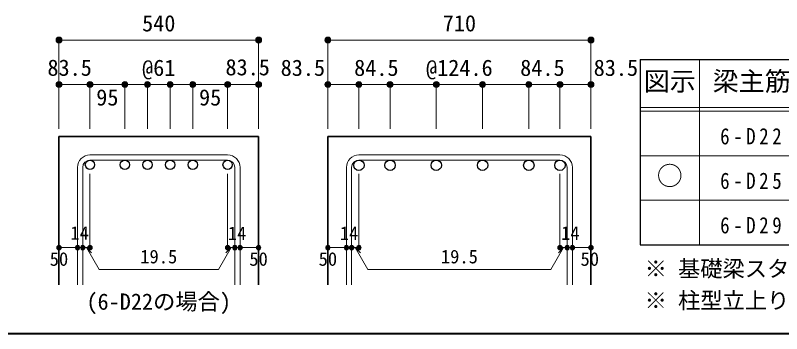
# Model space of a CAD drawing. Units: millimetres at full size, sheet at 1:20; details may follow other scales. Extents: x -3982 to 3969, y -2797 to 2801.
# Drawn here: x -719 to 1347, y -2797 to -1938 of the extents above; entities that cross this region are included whole.
import ezdxf
from ezdxf.enums import TextEntityAlignment as Align

# ---------------------------------------------------------------- set-up
doc = ezdxf.new("R2010")
doc.units = ezdxf.units.MM
doc.header["$LTSCALE"] = 20
doc.header["$PDMODE"] = 32
doc.header["$PDSIZE"] = 12
for name, color, linetype, lineweight in [('6-1_躯体線', 2, 'Continuous', 35), ('6-5_梁主筋', 7, 'Continuous', 18), ('6-6_S.T.P.', 7, 'Continuous', 18), ('6-7_文字', 7, 'Continuous', 18), ('6-D_寸法', 4, 'Continuous', 9), ('6-E_枠', 7, 'Continuous', 18), ('F-0_枠', 6, 'Continuous', 40)]:
    doc.layers.add(name, color=color, linetype=linetype, lineweight=lineweight)
doc.styles.add('ＭＳ ゴシック', font='')
doc.styles.get('ＭＳ ゴシック').set_extended_font_data('MS Gothic')

msp = doc.modelspace()

# ---------------------------------------------------------------- linework, layer by layer
at = {"layer": '6-1_躯体線'}
for p, q in [((-600.97, -2264.67), (-600.97, -2664.67)), ((-600.97, -2264.67), (-62.97, -2264.67)), ((-62.97, -2264.67), (-62.97, -2664.67)), ((123.79, -2264.67), (123.79, -2664.67)), ((123.79, -2264.67), (832.79, -2264.67)), ((832.79, -2264.67), (832.79, -2664.67))]:
    msp.add_line(p, q, dxfattribs=at)
at = {"layer": '6-5_梁主筋', "color": 3, "lineweight": 25}
for centre, radius in [((-517.47, -2341.17), 12.5), ((-423.47, -2341.17), 12.5), ((-362.47, -2341.17), 12.5), ((-301.47, -2341.17), 12.5), ((-240.47, -2341.17), 12.5), ((-146.47, -2341.17), 12.5), ((207.29, -2342.67), 14), ((291.29, -2342.67), 14), ((415.96, -2342.67), 14), ((540.62, -2342.67), 14), ((665.29, -2342.67), 14), ((749.29, -2342.67), 14)]:
    msp.add_circle(centre, radius, dxfattribs=at)
at = {"layer": '6-6_S.T.P.'}
for p, q in [((-146.47, -2314.67), (-517.47, -2314.67)), ((-146.47, -2328.67), (-517.47, -2328.67)), ((749.29, -2314.67), (207.29, -2314.67)), ((749.29, -2328.67), (207.29, -2328.67)), ((-550.97, -2348.17), (-550.97, -2664.67)), ((-536.97, -2348.17), (-536.97, -2664.67)), ((-126.97, -2348.17), (-126.97, -2664.67)), ((-112.97, -2348.17), (-112.97, -2664.67)), ((173.79, -2348.17), (173.79, -2664.67)), ((187.79, -2348.17), (187.79, -2664.67)), ((768.79, -2348.17), (768.79, -2664.67)), ((782.79, -2348.17), (782.79, -2664.67))]:
    msp.add_line(p, q, dxfattribs=at)
for centre, radius, start, end in [((-517.47, -2348.17), 33.5, 90, 180), ((-517.47, -2348.17), 19.5, 90, 180), ((-146.47, -2348.17), 33.5, 0, 90), ((-146.47, -2348.17), 19.5, 0, 90), ((207.29, -2348.17), 33.5, 90, 180), ((207.29, -2348.17), 19.5, 90, 180), ((749.29, -2348.17), 33.5, 0, 90), ((749.29, -2348.17), 19.5, 0, 90)]:
    msp.add_arc(centre, radius, start, end, dxfattribs=at)
at = {"layer": '6-D_寸法'}
for p, q in [((-600.97, -2004.67), (-600.97, -2124.67)), ((-600.97, -2004.67), (-62.97, -2004.67)), ((-62.97, -2004.67), (-62.97, -2124.67)), ((123.79, -2004.67), (123.79, -2124.67)), ((123.79, -2004.67), (832.79, -2004.67)), ((832.79, -2004.67), (832.79, -2124.67)), ((-600.97, -2124.67), (-600.97, -2244.67)), ((-600.97, -2124.67), (-517.47, -2124.67)), ((-517.47, -2124.67), (-517.47, -2244.67)), ((-517.47, -2124.67), (-423.47, -2124.67)), ((-423.47, -2124.67), (-423.47, -2244.67)), ((-423.47, -2124.67), (-362.47, -2124.67)), ((-362.47, -2124.67), (-362.47, -2244.67)), ((-362.47, -2124.67), (-301.47, -2124.67)), ((-301.47, -2124.67), (-301.47, -2244.67)), ((-301.47, -2124.67), (-240.47, -2124.67)), ((-240.47, -2124.67), (-240.47, -2244.67)), ((-240.47, -2124.67), (-146.47, -2124.67)), ((-146.47, -2124.67), (-146.47, -2244.67)), ((-146.47, -2124.67), (-62.97, -2124.67)), ((-62.97, -2124.67), (-62.97, -2244.67)), ((123.79, -2124.67), (123.79, -2244.67)), ((123.79, -2124.67), (207.29, -2124.67)), ((207.29, -2124.67), (207.29, -2244.67)), ((207.29, -2124.67), (291.29, -2124.67)), ((291.29, -2124.67), (291.29, -2244.67)), ((415.96, -2124.67), (415.96, -2244.67)), ((540.62, -2124.67), (540.62, -2244.67)), ((540.62, -2124.67), (665.29, -2124.67)), ((665.29, -2124.67), (665.29, -2244.67)), ((665.29, -2124.67), (749.29, -2124.67)), ((749.29, -2124.67), (749.29, -2244.67)), ((749.29, -2124.67), (832.79, -2124.67)), ((832.79, -2124.67), (832.79, -2244.67)), ((-517.47, -2564.67), (-517.47, -2365.34)), ((-146.47, -2564.67), (-146.47, -2365.34)), ((207.29, -2564.67), (207.29, -2365.34)), ((749.29, -2564.67), (749.29, -2365.34)), ((-600.97, -2564.67), (-550.97, -2564.67)), ((-550.97, -2564.67), (-517.47, -2564.67)), ((-527.22, -2564.67), (-513.08, -2578.81)), ((-527.22, -2564.67), (-493, -2623.95)), ((-136.72, -2564.67), (-170.94, -2623.95)), ((-136.72, -2564.67), (-150.86, -2578.81)), ((-146.47, -2564.67), (-62.97, -2564.67)), ((-126.97, -2564.67), (-112.97, -2564.67)), ((123.79, -2564.67), (173.79, -2564.67)), ((173.79, -2564.67), (207.29, -2564.67)), ((197.54, -2564.67), (211.68, -2578.81)), ((197.54, -2564.67), (231.76, -2623.95)), ((759.04, -2564.67), (724.82, -2623.95)), ((759.04, -2564.67), (744.9, -2578.81)), ((749.29, -2564.67), (832.79, -2564.67)), ((768.79, -2564.67), (782.79, -2564.67)), ((-493, -2623.95), (-170.94, -2623.95)), ((231.76, -2623.95), (724.82, -2623.95))]:
    msp.add_line(p, q, dxfattribs=at)
msp.add_lwpolyline([(291.29, -2124.67), (415.96, -2124.67), (540.62, -2124.67)], dxfattribs=at)
for centre, radius in [((-600.97, -2004.67), 8), ((-600.97, -2004.67), 7.2), ((-600.97, -2004.67), 6.4), ((-600.97, -2004.67), 5.6), ((-600.97, -2004.67), 4.8), ((-600.97, -2004.67), 4), ((-600.97, -2004.67), 3.2), ((-600.97, -2004.67), 2.4), ((-600.97, -2004.67), 1.6), ((-62.97, -2004.67), 8), ((-62.97, -2004.67), 7.2), ((-62.97, -2004.67), 6.4), ((-62.97, -2004.67), 5.6), ((-62.97, -2004.67), 4.8), ((-62.97, -2004.67), 4), ((-62.97, -2004.67), 3.2), ((-62.97, -2004.67), 2.4), ((-62.97, -2004.67), 1.6), ((123.79, -2004.67), 8), ((123.79, -2004.67), 7.2), ((123.79, -2004.67), 6.4), ((123.79, -2004.67), 5.6), ((123.79, -2004.67), 4.8), ((123.79, -2004.67), 4), ((123.79, -2004.67), 3.2), ((123.79, -2004.67), 2.4), ((123.79, -2004.67), 1.6), ((832.79, -2004.67), 8), ((832.79, -2004.67), 7.2), ((832.79, -2004.67), 6.4), ((832.79, -2004.67), 5.6), ((832.79, -2004.67), 4.8), ((832.79, -2004.67), 4), ((832.79, -2004.67), 3.2), ((832.79, -2004.67), 2.4), ((832.79, -2004.67), 1.6), ((-600.97, -2004.67), 0.8), ((-62.97, -2004.67), 0.8), ((123.79, -2004.67), 0.8), ((832.79, -2004.67), 0.8), ((-600.97, -2124.67), 8), ((-600.97, -2124.67), 7.2), ((-600.97, -2124.67), 6.4), ((-600.97, -2124.67), 5.6), ((-600.97, -2124.67), 4.8), ((-600.97, -2124.67), 4), ((-600.97, -2124.67), 3.2), ((-600.97, -2124.67), 2.4), ((-600.97, -2124.67), 1.6), ((-600.97, -2124.67), 0.8), ((-517.47, -2124.67), 8), ((-517.47, -2124.67), 7.2), ((-517.47, -2124.67), 6.4), ((-517.47, -2124.67), 5.6), ((-517.47, -2124.67), 4.8), ((-517.47, -2124.67), 4), ((-517.47, -2124.67), 3.2), ((-517.47, -2124.67), 2.4), ((-517.47, -2124.67), 1.6), ((-517.47, -2124.67), 0.8), ((-423.47, -2124.67), 8), ((-423.47, -2124.67), 7.2), ((-423.47, -2124.67), 6.4), ((-423.47, -2124.67), 5.6), ((-423.47, -2124.67), 4.8), ((-423.47, -2124.67), 4), ((-423.47, -2124.67), 3.2), ((-423.47, -2124.67), 2.4), ((-423.47, -2124.67), 1.6), ((-423.47, -2124.67), 0.8), ((-362.47, -2124.67), 8), ((-362.47, -2124.67), 7.2), ((-362.47, -2124.67), 6.4), ((-362.47, -2124.67), 5.6), ((-362.47, -2124.67), 4.8), ((-362.47, -2124.67), 4), ((-362.47, -2124.67), 3.2), ((-362.47, -2124.67), 2.4), ((-362.47, -2124.67), 1.6), ((-362.47, -2124.67), 0.8), ((-301.47, -2124.67), 8), ((-301.47, -2124.67), 7.2), ((-301.47, -2124.67), 6.4), ((-301.47, -2124.67), 5.6), ((-301.47, -2124.67), 4.8), ((-301.47, -2124.67), 4), ((-301.47, -2124.67), 3.2), ((-301.47, -2124.67), 2.4), ((-301.47, -2124.67), 1.6), ((-301.47, -2124.67), 0.8), ((-240.47, -2124.67), 8), ((-240.47, -2124.67), 7.2), ((-240.47, -2124.67), 6.4), ((-240.47, -2124.67), 5.6), ((-240.47, -2124.67), 4.8), ((-240.47, -2124.67), 4), ((-240.47, -2124.67), 3.2), ((-240.47, -2124.67), 2.4), ((-240.47, -2124.67), 1.6), ((-240.47, -2124.67), 0.8), ((-146.47, -2124.67), 8), ((-146.47, -2124.67), 7.2), ((-146.47, -2124.67), 6.4), ((-146.47, -2124.67), 5.6), ((-146.47, -2124.67), 4.8), ((-146.47, -2124.67), 4), ((-146.47, -2124.67), 3.2), ((-146.47, -2124.67), 2.4), ((-146.47, -2124.67), 1.6), ((-146.47, -2124.67), 0.8), ((-62.97, -2124.67), 8), ((-62.97, -2124.67), 7.2), ((-62.97, -2124.67), 6.4), ((-62.97, -2124.67), 5.6), ((-62.97, -2124.67), 4.8), ((-62.97, -2124.67), 4), ((-62.97, -2124.67), 3.2), ((-62.97, -2124.67), 2.4), ((-62.97, -2124.67), 1.6), ((-62.97, -2124.67), 0.8), ((123.79, -2124.67), 8), ((123.79, -2124.67), 7.2), ((123.79, -2124.67), 6.4), ((123.79, -2124.67), 5.6), ((123.79, -2124.67), 4.8), ((123.79, -2124.67), 4), ((123.79, -2124.67), 3.2), ((123.79, -2124.67), 2.4), ((123.79, -2124.67), 1.6), ((123.79, -2124.67), 0.8), ((207.29, -2124.67), 8), ((207.29, -2124.67), 7.2), ((207.29, -2124.67), 6.4), ((207.29, -2124.67), 5.6), ((207.29, -2124.67), 4.8), ((207.29, -2124.67), 4), ((207.29, -2124.67), 3.2), ((207.29, -2124.67), 2.4), ((207.29, -2124.67), 1.6), ((207.29, -2124.67), 0.8), ((291.29, -2124.67), 8), ((291.29, -2124.67), 7.2), ((291.29, -2124.67), 6.4), ((291.29, -2124.67), 5.6), ((291.29, -2124.67), 4.8), ((291.29, -2124.67), 4), ((291.29, -2124.67), 3.2), ((291.29, -2124.67), 2.4), ((291.29, -2124.67), 1.6), ((291.29, -2124.67), 0.8), ((415.96, -2124.67), 8), ((415.96, -2124.67), 7.2), ((415.96, -2124.67), 6.4), ((415.96, -2124.67), 5.6), ((415.96, -2124.67), 4.8), ((415.96, -2124.67), 4), ((415.96, -2124.67), 3.2), ((415.96, -2124.67), 2.4), ((415.96, -2124.67), 1.6), ((415.96, -2124.67), 0.8), ((540.62, -2124.67), 8), ((540.62, -2124.67), 7.2), ((540.62, -2124.67), 6.4), ((540.62, -2124.67), 5.6), ((540.62, -2124.67), 4.8), ((540.62, -2124.67), 4), ((540.62, -2124.67), 3.2), ((540.62, -2124.67), 2.4), ((540.62, -2124.67), 1.6), ((540.62, -2124.67), 0.8), ((665.29, -2124.67), 8), ((665.29, -2124.67), 7.2), ((665.29, -2124.67), 6.4), ((665.29, -2124.67), 5.6), ((665.29, -2124.67), 4.8), ((665.29, -2124.67), 4), ((665.29, -2124.67), 3.2), ((665.29, -2124.67), 2.4), ((665.29, -2124.67), 1.6), ((665.29, -2124.67), 0.8), ((749.29, -2124.67), 8), ((749.29, -2124.67), 7.2), ((749.29, -2124.67), 6.4), ((749.29, -2124.67), 5.6), ((749.29, -2124.67), 4.8), ((749.29, -2124.67), 4), ((749.29, -2124.67), 3.2), ((749.29, -2124.67), 2.4), ((749.29, -2124.67), 1.6), ((749.29, -2124.67), 0.8), ((832.79, -2124.67), 8), ((832.79, -2124.67), 7.2), ((832.79, -2124.67), 6.4), ((832.79, -2124.67), 5.6), ((832.79, -2124.67), 4.8), ((832.79, -2124.67), 4), ((832.79, -2124.67), 3.2), ((832.79, -2124.67), 2.4), ((832.79, -2124.67), 1.6), ((832.79, -2124.67), 0.8), ((-600.97, -2564.67), 4), ((-600.97, -2564.67), 3.6), ((-550.97, -2564.67), 4), ((-550.97, -2564.67), 3.6), ((-536.97, -2564.67), 4), ((-536.97, -2564.67), 3.6), ((-517.47, -2564.67), 4), ((-517.47, -2564.67), 3.6), ((-146.47, -2564.67), 4), ((-146.47, -2564.67), 3.6), ((-126.97, -2564.67), 4), ((-126.97, -2564.67), 3.6), ((-112.97, -2564.67), 4), ((-112.97, -2564.67), 3.6), ((-62.97, -2564.67), 4), ((-62.97, -2564.67), 3.6), ((123.79, -2564.67), 4), ((123.79, -2564.67), 3.6), ((173.79, -2564.67), 4), ((173.79, -2564.67), 3.6), ((187.79, -2564.67), 4), ((187.79, -2564.67), 3.6), ((207.29, -2564.67), 4), ((207.29, -2564.67), 3.6), ((749.29, -2564.67), 4), ((749.29, -2564.67), 3.6), ((768.79, -2564.67), 4), ((768.79, -2564.67), 3.6), ((782.79, -2564.67), 4), ((782.79, -2564.67), 3.6), ((832.79, -2564.67), 4), ((832.79, -2564.67), 3.6), ((-600.97, -2564.67), 3.2), ((-600.97, -2564.67), 2.8), ((-600.97, -2564.67), 2.4), ((-600.97, -2564.67), 2), ((-600.97, -2564.67), 1.6), ((-600.97, -2564.67), 1.2), ((-600.97, -2564.67), 0.8), ((-600.97, -2564.67), 0.4), ((-550.97, -2564.67), 3.2), ((-550.97, -2564.67), 2.8), ((-550.97, -2564.67), 2.4), ((-550.97, -2564.67), 2), ((-550.97, -2564.67), 1.6), ((-550.97, -2564.67), 1.2), ((-550.97, -2564.67), 0.8), ((-550.97, -2564.67), 0.4), ((-536.97, -2564.67), 3.2), ((-536.97, -2564.67), 2.8), ((-536.97, -2564.67), 2.4), ((-536.97, -2564.67), 2), ((-536.97, -2564.67), 1.6), ((-536.97, -2564.67), 1.2), ((-536.97, -2564.67), 0.8), ((-536.97, -2564.67), 0.4), ((-517.47, -2564.67), 3.2), ((-517.47, -2564.67), 2.8), ((-517.47, -2564.67), 2.4), ((-517.47, -2564.67), 2), ((-517.47, -2564.67), 1.6), ((-517.47, -2564.67), 1.2), ((-517.47, -2564.67), 0.8), ((-517.47, -2564.67), 0.4), ((-146.47, -2564.67), 3.2), ((-146.47, -2564.67), 2.8), ((-146.47, -2564.67), 2.4), ((-146.47, -2564.67), 2), ((-146.47, -2564.67), 1.6), ((-146.47, -2564.67), 1.2), ((-146.47, -2564.67), 0.8), ((-146.47, -2564.67), 0.4), ((-126.97, -2564.67), 3.2), ((-126.97, -2564.67), 2.8), ((-126.97, -2564.67), 2.4), ((-126.97, -2564.67), 2), ((-126.97, -2564.67), 1.6), ((-126.97, -2564.67), 1.2), ((-126.97, -2564.67), 0.8), ((-126.97, -2564.67), 0.4), ((-112.97, -2564.67), 3.2), ((-112.97, -2564.67), 2.8), ((-112.97, -2564.67), 2.4), ((-112.97, -2564.67), 2), ((-112.97, -2564.67), 1.6), ((-112.97, -2564.67), 1.2), ((-112.97, -2564.67), 0.8), ((-112.97, -2564.67), 0.4), ((-62.97, -2564.67), 3.2), ((-62.97, -2564.67), 2.8), ((-62.97, -2564.67), 2.4), ((-62.97, -2564.67), 2), ((-62.97, -2564.67), 1.6), ((-62.97, -2564.67), 1.2), ((-62.97, -2564.67), 0.8), ((-62.97, -2564.67), 0.4), ((123.79, -2564.67), 3.2), ((123.79, -2564.67), 2.8), ((123.79, -2564.67), 2.4), ((123.79, -2564.67), 2), ((123.79, -2564.67), 1.6), ((123.79, -2564.67), 1.2), ((123.79, -2564.67), 0.8), ((123.79, -2564.67), 0.4), ((173.79, -2564.67), 3.2), ((173.79, -2564.67), 2.8), ((173.79, -2564.67), 2.4), ((173.79, -2564.67), 2), ((173.79, -2564.67), 1.6), ((173.79, -2564.67), 1.2), ((173.79, -2564.67), 0.8), ((173.79, -2564.67), 0.4), ((187.79, -2564.67), 3.2), ((187.79, -2564.67), 2.8), ((187.79, -2564.67), 2.4), ((187.79, -2564.67), 2), ((187.79, -2564.67), 1.6), ((187.79, -2564.67), 1.2), ((187.79, -2564.67), 0.8), ((187.79, -2564.67), 0.4), ((207.29, -2564.67), 3.2), ((207.29, -2564.67), 2.8), ((207.29, -2564.67), 2.4), ((207.29, -2564.67), 2), ((207.29, -2564.67), 1.6), ((207.29, -2564.67), 1.2), ((207.29, -2564.67), 0.8), ((207.29, -2564.67), 0.4), ((749.29, -2564.67), 3.2), ((749.29, -2564.67), 2.8), ((749.29, -2564.67), 2.4), ((749.29, -2564.67), 2), ((749.29, -2564.67), 1.6), ((749.29, -2564.67), 1.2), ((749.29, -2564.67), 0.8), ((749.29, -2564.67), 0.4), ((768.79, -2564.67), 3.2), ((768.79, -2564.67), 2.8), ((768.79, -2564.67), 2.4), ((768.79, -2564.67), 2), ((768.79, -2564.67), 1.6), ((768.79, -2564.67), 1.2), ((768.79, -2564.67), 0.8), ((768.79, -2564.67), 0.4), ((782.79, -2564.67), 3.2), ((782.79, -2564.67), 2.8), ((782.79, -2564.67), 2.4), ((782.79, -2564.67), 2), ((782.79, -2564.67), 1.6), ((782.79, -2564.67), 1.2), ((782.79, -2564.67), 0.8), ((782.79, -2564.67), 0.4), ((832.79, -2564.67), 3.2), ((832.79, -2564.67), 2.8), ((832.79, -2564.67), 2.4), ((832.79, -2564.67), 2), ((832.79, -2564.67), 1.6), ((832.79, -2564.67), 1.2), ((832.79, -2564.67), 0.8), ((832.79, -2564.67), 0.4)]:
    msp.add_circle(centre, radius, dxfattribs=at)
at = {"layer": '6-D_寸法', "color": 7}
for p in [(-600.97, -2004.67), (-62.97, -2004.67), (123.79, -2004.67), (832.79, -2004.67), (-600.97, -2124.67), (-517.47, -2124.67), (-423.47, -2124.67), (-362.47, -2124.67), (-301.47, -2124.67), (-240.47, -2124.67), (-146.47, -2124.67), (-62.97, -2124.67), (123.79, -2124.67), (207.29, -2124.67), (291.29, -2124.67), (415.96, -2124.67), (540.62, -2124.67), (665.29, -2124.67), (749.29, -2124.67), (832.79, -2124.67), (-600.97, -2564.67), (-550.97, -2564.67), (-536.97, -2564.67), (-517.47, -2564.67), (-146.47, -2564.67), (-126.97, -2564.67), (-112.97, -2564.67), (-62.97, -2564.67), (123.79, -2564.67), (173.79, -2564.67), (187.79, -2564.67), (207.29, -2564.67), (749.29, -2564.67), (768.79, -2564.67), (782.79, -2564.67), (832.79, -2564.67)]:
    msp.add_point(p, dxfattribs=at)
at = {"layer": '6-E_枠', "color": 3, "lineweight": 25}
for p, q in [((965.14, -2056.95), (965.14, -2556.95)), ((965.14, -2056.95), (2406.83, -2056.95)), ((965.14, -2556.95), (2406.83, -2556.95))]:
    msp.add_line(p, q, dxfattribs=at)
at = {"layer": '6-E_枠'}
for p, q in [((1125.14, -2056.95), (1125.14, -2556.95)), ((965.14, -2186.95), (2406.83, -2186.95)), ((965.14, -2196.95), (2406.83, -2196.95)), ((965.14, -2316.95), (2406.83, -2316.95)), ((965.14, -2436.95), (2406.83, -2436.95))]:
    msp.add_line(p, q, dxfattribs=at)
at = {"layer": 'F-0_枠'}
msp.add_line((3969.4, -2796.83), (-3981.92, -2796.83), dxfattribs=at)

# ---------------------------------------------------------------- texts
at = {"layer": '6-7_文字', "color": 2, "style": 'ＭＳ ゴシック'}
for s, p in [('図示', (975.14, -2156.95)), ('梁主筋', (1160.98, -2156.95)), ('○', (1010.14, -2411.95))]:
    msp.add_text(s, height=51.32, dxfattribs=at).set_placement(p, align=Align.BOTTOM_LEFT)
at = {"layer": '6-7_文字', "style": 'ＭＳ ゴシック'}
for s, p in [('※ 基礎梁スターラップ     D13 @100', (977.51, -2656.67)), ('(6-D22の場合)', (-526.97, -2745.56)), ('※ 柱型立上り筋●は引張側領域時', (977.51, -2742.34))]:
    msp.add_text(s, height=43.99, dxfattribs=at).set_placement(p, align=Align.BOTTOM_LEFT)
at = {"layer": '6-7_文字', "char_height": 43.99, "attachment_point": 7, "style": 'ＭＳ ゴシック'}
for s, insert in [('\\T1.38;\\W0.85;6-D22', (1180.98, -2286.95)), ('\\T1.38;\\W0.85;6-D25', (1180.98, -2406.95)), ('\\T1.38;\\W0.85;6-D29', (1180.98, -2526.95))]:
    msp.add_mtext(s, dxfattribs=dict(at, insert=insert))
at = {"layer": '6-D_寸法', "style": 'ＭＳ ゴシック'}
for s, height, p in [('540', 43.99, (-376.97, -1994.67)), ('710', 43.99, (433.29, -1994.67)), ('83.5', 43.99, (-632.11, -2114.39)), ('@61', 43.99, (-376.97, -2114.67)), ('83.5', 43.99, (-152.27, -2113.19)), ('83.5', 43.99, (-3.56, -2114.67)), ('84.5', 43.99, (194.54, -2114.67)), ('@124.6', 43.99, (388.29, -2114.67)), ('84.5', 43.99, (642.04, -2114.67)), ('83.5', 43.99, (840.14, -2114.67)), ('95', 43.99, (-500.47, -2194.67)), ('95', 43.99, (-223.47, -2194.67)), ('14', 36.66, (-570.29, -2554.65)), ('14', 36.66, (-146.01, -2555.53)), ('14', 36.66, (155.86, -2555.19)), ('14', 36.66, (752.23, -2554.71)), ('50', 36.66, (-625.97, -2624.67)), ('19.5', 36.66, (-381.97, -2618.14)), ('50', 36.66, (-87.97, -2624.67)), ('50', 36.66, (98.79, -2624.67)), ('19.5', 36.66, (428.29, -2618.14)), ('50', 36.66, (804.59, -2624.67))]:
    msp.add_text(s, height=height, dxfattribs=at).set_placement(p, align=Align.BOTTOM_LEFT)

doc.saveas('drawing.dxf')
